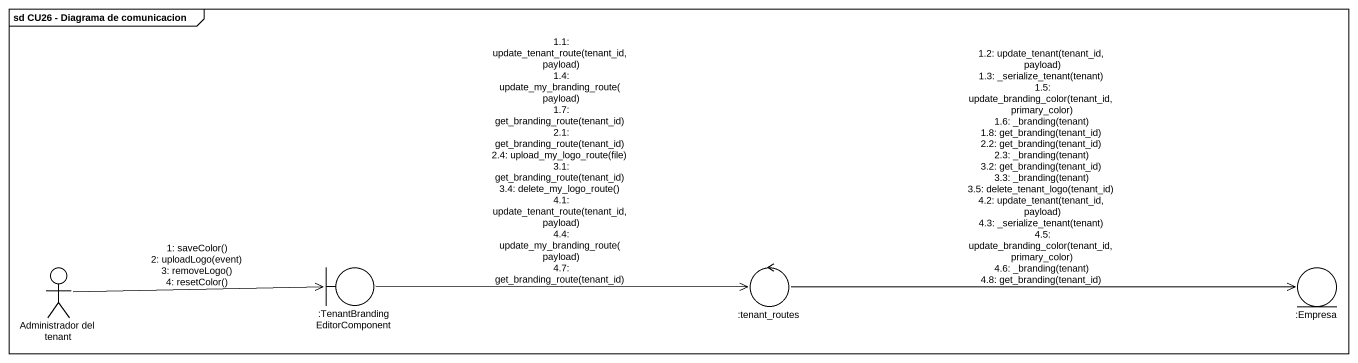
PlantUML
@startuml
mainframe sd CU26 - Diagrama de comunicacion
actor "Administrador del tenant" as Administrador_del_tenant
boundary ":TenantBrandingEditorComponent" as TenantBrandingEditorComponen
control ":tenant_routes" as tenant_routes
entity ":Empresa" as Empresa
Administrador_del_tenant -right-> TenantBrandingEditorComponen : 1: saveColor()\n2: uploadLogo(event)\n3: removeLogo()\n4: resetColor()
TenantBrandingEditorComponen -right-> tenant_routes : 1.1: update_tenant_route(tenant_id, payload)\n1.4: update_my_branding_route(payload)\n1.7: get_branding_route(tenant_id)\n2.1: get_branding_route(tenant_id)\n2.4: upload_my_logo_route(file)\n3.1: get_branding_route(tenant_id)\n3.4: delete_my_logo_route()\n4.1: update_tenant_route(tenant_id, payload)\n4.4: update_my_branding_route(payload)\n4.7: get_branding_route(tenant_id)
tenant_routes -right-> Empresa : 1.2: update_tenant(tenant_id, payload)\n1.3: _serialize_tenant(tenant)\n1.5: update_branding_color(tenant_id, primary_color)\n1.6: _branding(tenant)\n1.8: get_branding(tenant_id)\n2.2: get_branding(tenant_id)\n2.3: _branding(tenant)\n3.2: get_branding(tenant_id)\n3.3: _branding(tenant)\n3.5: delete_tenant_logo(tenant_id)\n4.2: update_tenant(tenant_id, payload)\n4.3: _serialize_tenant(tenant)\n4.5: update_branding_color(tenant_id, primary_color)\n4.6: _branding(tenant)\n4.8: get_branding(tenant_id)
@enduml
